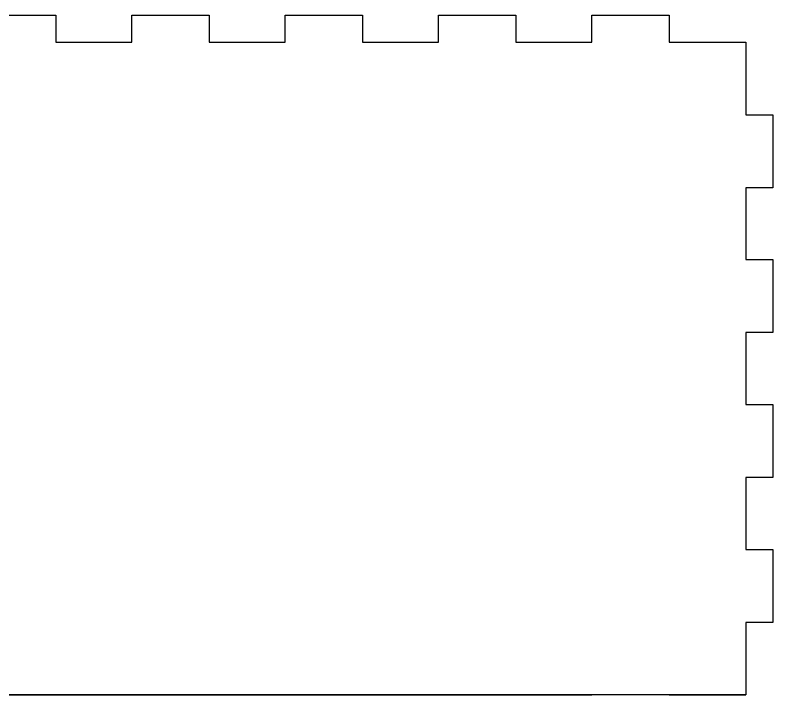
# Model space of a CAD drawing. Extents: x 0.2 to 23.8, y -15.9 to -0.1.
# Drawn here: x 12.7 to 16.188, y -15.851 to -12.724 of the extents above; entities that cross this region are included whole.
import ezdxf

# ---------------------------------------------------------------- set-up
doc = ezdxf.new("R2010")
doc.units = 0
doc.layers.add('LAYER_1', color=7, linetype='CONTINUOUS')

msp = doc.modelspace()

# ---------------------------------------------------------------- linework, layer by layer
at = {"layer": 'LAYER_1', "color": 250}
msp.add_open_spline([(10.0606, -15.8512), (10.0606, -15.8512), (10.0606, -15.5179), (10.0606, -15.5179), (10.0606, -15.5179), (9.9356, -15.5179), (9.9356, -15.5179), (9.9356, -15.5179), (9.9356, -15.1821), (9.9356, -15.1821), (9.9356, -15.1821), (10.0606, -15.1821), (10.0606, -15.1821), (10.0606, -15.1821), (10.0606, -14.8512), (10.0606, -14.8512), (10.0606, -14.8512), (9.9356, -14.8512), (9.9356, -14.8512), (9.9356, -14.8512), (9.9356, -14.5155), (9.9356, -14.5155), (9.9356, -14.5155), (10.0606, -14.5155), (10.0606, -14.5155), (10.0606, -14.5155), (10.0606, -14.1845), (10.0606, -14.1845), (10.0606, -14.1845), (9.9356, -14.1845), (9.9356, -14.1845), (9.9356, -14.1845), (9.9356, -13.8488), (9.9356, -13.8488), (9.9356, -13.8488), (10.0606, -13.8488), (10.0606, -13.8488), (10.0606, -13.8488), (10.0606, -13.5179), (10.0606, -13.5179), (10.0606, -13.5179), (9.9356, -13.5179), (9.9356, -13.5179), (9.9356, -13.5179), (9.9356, -13.1821), (9.9356, -13.1821), (9.9356, -13.1821), (10.0606, -13.1821), (10.0606, -13.1821), (10.0606, -13.1821), (10.0606, -12.8488), (10.0606, -12.8488), (10.0606, -12.8488), (10.4135, -12.8488), (10.4135, -12.8488), (10.4135, -12.8488), (10.4135, -12.7238), (10.4135, -12.7238), (10.4135, -12.7238), (10.7689, -12.7238), (10.7689, -12.7238), (10.7689, -12.7238), (10.7689, -12.8488), (10.7689, -12.8488), (10.7689, -12.8488), (11.1194, -12.8488), (11.1194, -12.8488), (11.1194, -12.8488), (11.1194, -12.7238), (11.1194, -12.7238), (11.1194, -12.7238), (11.4747, -12.7238), (11.4747, -12.7238), (11.4747, -12.7238), (11.4747, -12.8488), (11.4747, -12.8488), (11.4747, -12.8488), (11.8253, -12.8488), (11.8253, -12.8488), (11.8253, -12.8488), (11.8253, -12.7238), (11.8253, -12.7238), (11.8253, -12.7238), (12.1806, -12.7238), (12.1806, -12.7238), (12.1806, -12.7238), (12.1806, -12.8488), (12.1806, -12.8488), (12.1806, -12.8488), (12.5312, -12.8488), (12.5312, -12.8488), (12.5312, -12.8488), (12.5312, -12.7238), (12.5312, -12.7238), (12.5312, -12.7238), (12.8865, -12.7238), (12.8865, -12.7238), (12.8865, -12.7238), (12.8865, -12.8488), (12.8865, -12.8488), (12.8865, -12.8488), (13.237, -12.8488), (13.237, -12.8488), (13.237, -12.8488), (13.237, -12.7238), (13.237, -12.7238), (13.237, -12.7238), (13.5924, -12.7238), (13.5924, -12.7238), (13.5924, -12.7238), (13.5924, -12.8488), (13.5924, -12.8488), (13.5924, -12.8488), (13.9429, -12.8488), (13.9429, -12.8488), (13.9429, -12.8488), (13.9429, -12.7238), (13.9429, -12.7238), (13.9429, -12.7238), (14.2983, -12.7238), (14.2983, -12.7238), (14.2983, -12.7238), (14.2983, -12.8488), (14.2983, -12.8488), (14.2983, -12.8488), (14.6488, -12.8488), (14.6488, -12.8488), (14.6488, -12.8488), (14.6488, -12.7238), (14.6488, -12.7238), (14.6488, -12.7238), (15.0042, -12.7238), (15.0042, -12.7238), (15.0042, -12.7238), (15.0042, -12.8488), (15.0042, -12.8488), (15.0042, -12.8488), (15.3547, -12.8488), (15.3547, -12.8488), (15.3547, -12.8488), (15.3547, -12.7238), (15.3547, -12.7238), (15.3547, -12.7238), (15.71, -12.7238), (15.71, -12.7238), (15.71, -12.7238), (15.71, -12.8488), (15.71, -12.8488), (15.71, -12.8488), (16.063, -12.8488), (16.063, -12.8488), (16.063, -12.8488), (16.063, -13.1821), (16.063, -13.1821), (16.063, -13.1821), (16.188, -13.1821), (16.188, -13.1821), (16.188, -13.1821), (16.188, -13.5179), (16.188, -13.5179), (16.188, -13.5179), (16.063, -13.5179), (16.063, -13.5179), (16.063, -13.5179), (16.063, -13.8488), (16.063, -13.8488), (16.063, -13.8488), (16.188, -13.8488), (16.188, -13.8488), (16.188, -13.8488), (16.188, -14.1845), (16.188, -14.1845), (16.188, -14.1845), (16.063, -14.1845), (16.063, -14.1845), (16.063, -14.1845), (16.063, -14.5155), (16.063, -14.5155), (16.063, -14.5155), (16.188, -14.5155), (16.188, -14.5155), (16.188, -14.5155), (16.188, -14.8512), (16.188, -14.8512), (16.188, -14.8512), (16.063, -14.8512), (16.063, -14.8512), (16.063, -14.8512), (16.063, -15.1821), (16.063, -15.1821), (16.063, -15.1821), (16.188, -15.1821), (16.188, -15.1821), (16.188, -15.1821), (16.188, -15.5179), (16.188, -15.5179), (16.188, -15.5179), (16.063, -15.5179), (16.063, -15.5179), (16.063, -15.5179), (16.063, -15.8512), (16.063, -15.8512), (16.063, -15.8512), (15.71, -15.8512), (15.71, -15.8512), (15.71, -15.8512), (16.063, -15.8512), (16.063, -15.8512), (16.063, -15.8512), (10.0606, -15.8512), (10.0606, -15.8512), (10.0606, -15.8512), (10.4135, -15.8512), (10.4135, -15.8512), (10.4135, -15.8512), (10.7689, -15.8512), (10.7689, -15.8512), (10.7689, -15.8512), (11.1194, -15.8512), (11.1194, -15.8512), (11.1194, -15.8512), (11.4747, -15.8512), (11.4747, -15.8512), (11.4747, -15.8512), (11.8253, -15.8512), (11.8253, -15.8512), (11.8253, -15.8512), (12.1806, -15.8512), (12.1806, -15.8512), (12.1806, -15.8512), (12.5312, -15.8512), (12.5312, -15.8512), (12.5312, -15.8512), (12.8865, -15.8512), (12.8865, -15.8512), (12.8865, -15.8512), (13.237, -15.8512), (13.237, -15.8512), (13.237, -15.8512), (13.5924, -15.8512), (13.5924, -15.8512), (13.5924, -15.8512), (13.9429, -15.8512), (13.9429, -15.8512), (13.9429, -15.8512), (14.2983, -15.8512), (14.2983, -15.8512), (14.2983, -15.8512), (14.6488, -15.8512), (14.6488, -15.8512), (14.6488, -15.8512), (15.0042, -15.8512), (15.0042, -15.8512), (15.0042, -15.8512), (15.3547, -15.8512), (15.3547, -15.8512)], degree=3, knots=[0, 0, 0, 0, 1, 1, 1, 2, 2, 2, 3, 3, 3, 4, 4, 4, 5, 5, 5, 6, 6, 6, 7, 7, 7, 8, 8, 8, 9, 9, 9, 10, 10, 10, 11, 11, 11, 12, 12, 12, 13, 13, 13, 14, 14, 14, 15, 15, 15, 16, 16, 16, 17, 17, 17, 18, 18, 18, 19, 19, 19, 20, 20, 20, 21, 21, 21, 22, 22, 22, 23, 23, 23, 24, 24, 24, 25, 25, 25, 26, 26, 26, 27, 27, 27, 28, 28, 28, 29, 29, 29, 30, 30, 30, 31, 31, 31, 32, 32, 32, 33, 33, 33, 34, 34, 34, 35, 35, 35, 36, 36, 36, 37, 37, 37, 38, 38, 38, 39, 39, 39, 40, 40, 40, 41, 41, 41, 42, 42, 42, 43, 43, 43, 44, 44, 44, 45, 45, 45, 46, 46, 46, 47, 47, 47, 48, 48, 48, 49, 49, 49, 50, 50, 50, 51, 51, 51, 52, 52, 52, 53, 53, 53, 54, 54, 54, 55, 55, 55, 56, 56, 56, 57, 57, 57, 58, 58, 58, 59, 59, 59, 60, 60, 60, 61, 61, 61, 62, 62, 62, 63, 63, 63, 64, 64, 64, 65, 65, 65, 66, 66, 66, 67, 67, 67, 68, 68, 68, 69, 69, 69, 70, 70, 70, 71, 71, 71, 72, 72, 72, 73, 73, 73, 74, 74, 74, 75, 75, 75, 76, 76, 76, 77, 77, 77, 78, 78, 78, 79, 79, 79, 80, 80, 80, 81, 81, 81, 82, 82, 82, 83, 83, 83, 84, 84, 84, 85, 85, 85, 85], dxfattribs=at)

doc.saveas('drawing.dxf')
